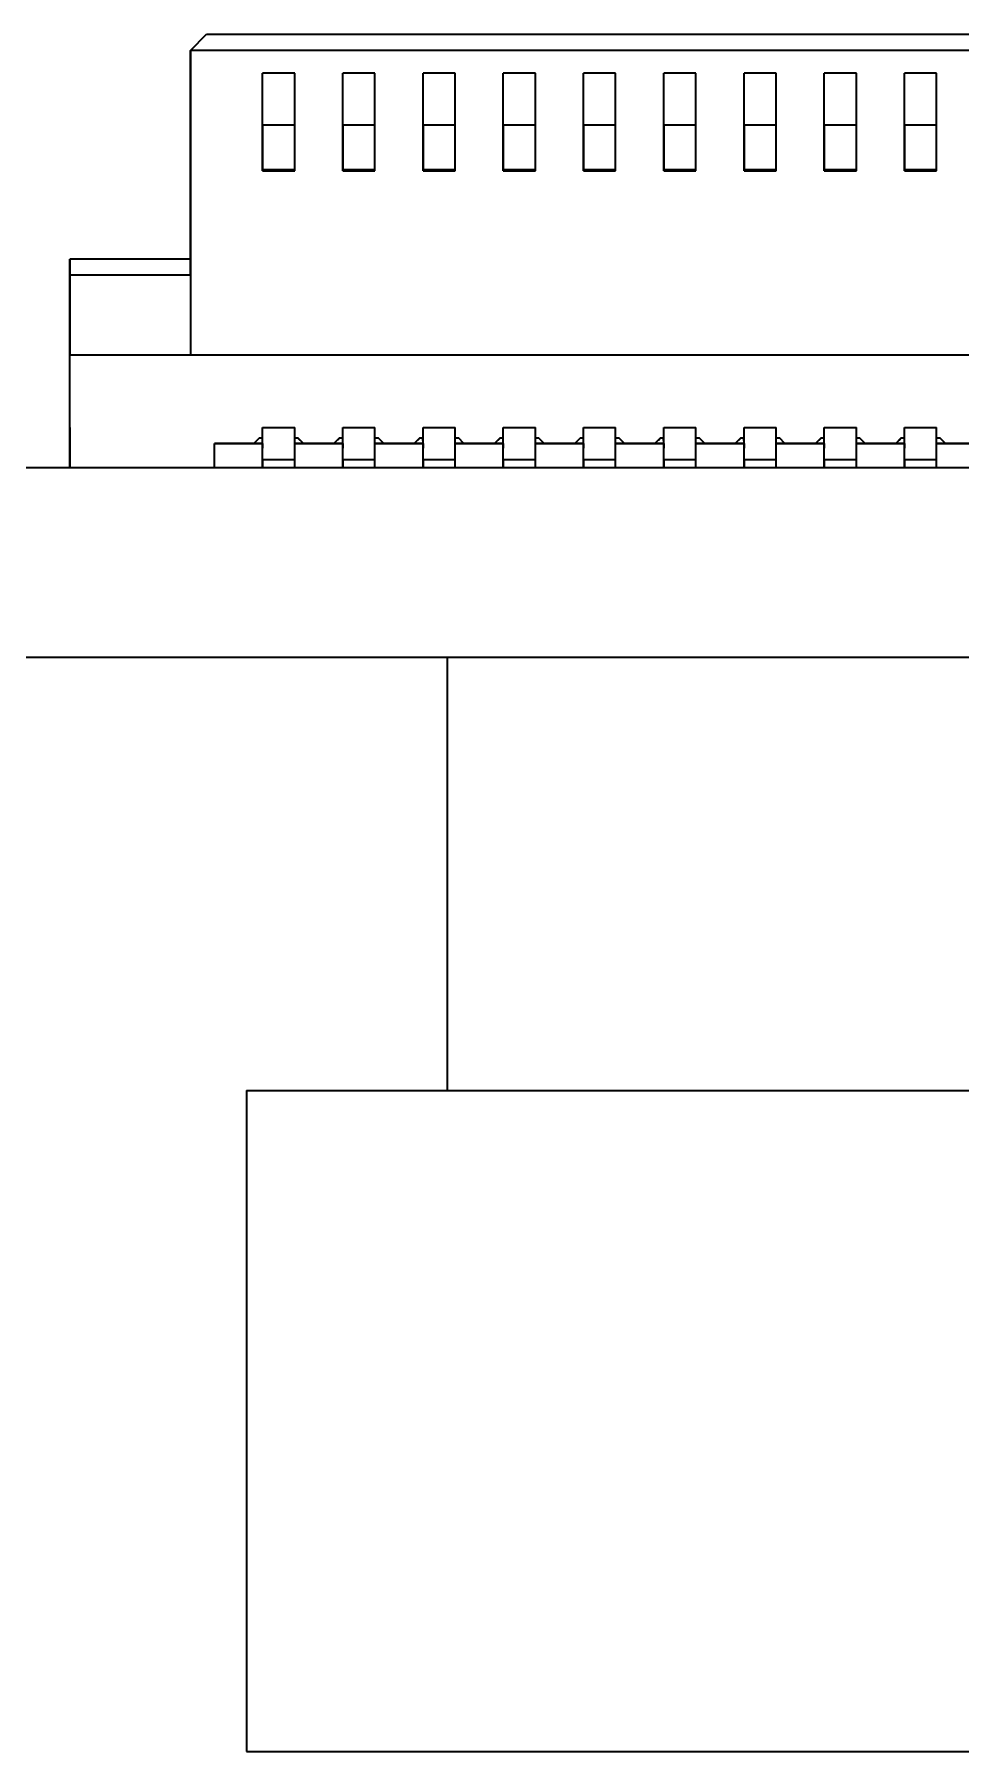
# Model space of a CAD drawing. Extents: x 507 to 804, y 334 to 583.
# Drawn here: x 585.98 to 591.76, y 333.73 to 344.43 of the extents above; entities that cross this region are included whole.
import ezdxf

# ---------------------------------------------------------------- set-up
doc = ezdxf.new("R2010")
doc.units = 0

msp = doc.modelspace()

# ---------------------------------------------------------------- linework, layer by layer
at = {"color": 7, "lineweight": 35, "ltscale": 0.003535}
msp.add_line((586.956, 344.326), (587.056, 344.426), dxfattribs=at)
msp.add_line((586.956, 344.326), (587.056, 344.426), dxfattribs=at)
at = {"color": 7, "lineweight": 35, "ltscale": 0.235001}
msp.add_line((587.056, 344.426), (596.456, 344.426), dxfattribs=at)
msp.add_line((587.056, 344.426), (596.456, 344.426), dxfattribs=at)
at = {"color": 7, "lineweight": 35, "ltscale": 0.0325}
for p, q in [((586.956, 344.326), (586.956, 343.026)), ((586.956, 343.026), (586.956, 344.326)), ((586.956, 344.326), (586.956, 343.026))]:
    msp.add_line(p, q, dxfattribs=at)
at = {"color": 7, "lineweight": 35, "ltscale": 0.0475}
msp.add_line((586.956, 344.326), (586.956, 342.426), dxfattribs=at)
msp.add_line((586.956, 344.326), (586.956, 342.426), dxfattribs=at)
at = {"color": 7, "lineweight": 35, "ltscale": 0.239999}
msp.add_line((596.556, 344.326), (586.956, 344.326), dxfattribs=at)
msp.add_line((596.556, 344.326), (586.956, 344.326), dxfattribs=at)
at = {"color": 7, "lineweight": 35, "ltscale": 0.015179}
for p, q in [((587.406, 343.576), (587.406, 344.183)), ((587.906, 343.576), (587.906, 344.183)), ((588.406, 343.576), (588.406, 344.183)), ((588.906, 343.576), (588.906, 344.183)), ((589.406, 343.576), (589.406, 344.183)), ((589.906, 343.576), (589.906, 344.183)), ((590.406, 343.576), (590.406, 344.183)), ((590.906, 343.576), (590.906, 344.183)), ((591.406, 343.576), (591.406, 344.183))]:
    msp.add_line(p, q, dxfattribs=at)
at = {"color": 7, "lineweight": 35, "ltscale": 0.004999}
for p, q in [((587.606, 344.183), (587.406, 344.183)), ((587.606, 344.183), (587.406, 344.183)), ((588.106, 344.183), (587.906, 344.183)), ((588.106, 344.183), (587.906, 344.183)), ((588.606, 344.183), (588.406, 344.183)), ((588.606, 344.183), (588.406, 344.183)), ((589.106, 344.183), (588.906, 344.183)), ((589.106, 344.183), (588.906, 344.183)), ((589.606, 344.183), (589.406, 344.183)), ((589.606, 344.183), (589.406, 344.183)), ((590.106, 344.183), (589.906, 344.183)), ((590.106, 344.183), (589.906, 344.183)), ((590.606, 344.183), (590.406, 344.183)), ((590.606, 344.183), (590.406, 344.183)), ((591.106, 344.183), (590.906, 344.183)), ((591.106, 344.183), (590.906, 344.183)), ((591.606, 344.183), (591.406, 344.183)), ((591.606, 344.183), (591.406, 344.183)), ((587.406, 343.861), (587.606, 343.861)), ((587.406, 343.861), (587.606, 343.861)), ((587.906, 343.861), (588.106, 343.861)), ((587.906, 343.861), (588.106, 343.861)), ((588.406, 343.861), (588.606, 343.861)), ((588.406, 343.861), (588.606, 343.861)), ((588.906, 343.861), (589.106, 343.861)), ((588.906, 343.861), (589.106, 343.861)), ((589.406, 343.861), (589.606, 343.861)), ((589.406, 343.861), (589.606, 343.861)), ((589.906, 343.861), (590.106, 343.861)), ((589.906, 343.861), (590.106, 343.861)), ((590.406, 343.861), (590.606, 343.861)), ((590.406, 343.861), (590.606, 343.861)), ((590.906, 343.861), (591.106, 343.861)), ((590.906, 343.861), (591.106, 343.861)), ((591.406, 343.861), (591.606, 343.861)), ((591.406, 343.861), (591.606, 343.861)), ((587.406, 343.581), (587.606, 343.581)), ((587.406, 343.581), (587.606, 343.581)), ((587.606, 343.581), (587.406, 343.581)), ((587.906, 343.581), (588.106, 343.581)), ((587.906, 343.581), (588.106, 343.581)), ((588.106, 343.581), (587.906, 343.581)), ((588.406, 343.581), (588.606, 343.581)), ((588.406, 343.581), (588.606, 343.581)), ((588.606, 343.581), (588.406, 343.581)), ((588.906, 343.581), (589.106, 343.581)), ((588.906, 343.581), (589.106, 343.581)), ((589.106, 343.581), (588.906, 343.581)), ((589.406, 343.581), (589.606, 343.581)), ((589.406, 343.581), (589.606, 343.581)), ((589.606, 343.581), (589.406, 343.581)), ((589.906, 343.581), (590.106, 343.581)), ((589.906, 343.581), (590.106, 343.581)), ((590.106, 343.581), (589.906, 343.581)), ((590.406, 343.581), (590.606, 343.581)), ((590.406, 343.581), (590.606, 343.581)), ((590.606, 343.581), (590.406, 343.581)), ((590.906, 343.581), (591.106, 343.581)), ((590.906, 343.581), (591.106, 343.581)), ((591.106, 343.581), (590.906, 343.581)), ((591.606, 343.581), (591.406, 343.581)), ((591.406, 343.581), (591.606, 343.581)), ((591.406, 343.581), (591.606, 343.581)), ((587.406, 343.576), (587.606, 343.576)), ((587.406, 343.576), (587.606, 343.576)), ((587.906, 343.576), (588.106, 343.576)), ((587.906, 343.576), (588.106, 343.576)), ((588.406, 343.576), (588.606, 343.576)), ((588.406, 343.576), (588.606, 343.576)), ((588.906, 343.576), (589.106, 343.576)), ((588.906, 343.576), (589.106, 343.576)), ((589.406, 343.576), (589.606, 343.576)), ((589.406, 343.576), (589.606, 343.576)), ((589.906, 343.576), (590.106, 343.576)), ((589.906, 343.576), (590.106, 343.576)), ((590.406, 343.576), (590.606, 343.576)), ((590.406, 343.576), (590.606, 343.576)), ((590.906, 343.576), (591.106, 343.576)), ((590.906, 343.576), (591.106, 343.576)), ((591.406, 343.576), (591.606, 343.576)), ((591.406, 343.576), (591.606, 343.576)), ((587.406, 341.976), (587.606, 341.976)), ((587.406, 341.976), (587.606, 341.976)), ((587.906, 341.976), (588.106, 341.976)), ((587.906, 341.976), (588.106, 341.976)), ((588.406, 341.976), (588.606, 341.976)), ((588.406, 341.976), (588.606, 341.976)), ((588.906, 341.976), (589.106, 341.976)), ((588.906, 341.976), (589.106, 341.976)), ((589.406, 341.976), (589.606, 341.976)), ((589.406, 341.976), (589.606, 341.976)), ((589.906, 341.976), (590.106, 341.976)), ((589.906, 341.976), (590.106, 341.976)), ((590.406, 341.976), (590.606, 341.976)), ((590.406, 341.976), (590.606, 341.976)), ((590.906, 341.976), (591.106, 341.976)), ((590.906, 341.976), (591.106, 341.976)), ((591.406, 341.976), (591.606, 341.976)), ((591.406, 341.976), (591.606, 341.976)), ((587.406, 341.776), (587.606, 341.776)), ((587.406, 341.776), (587.606, 341.776)), ((587.906, 341.776), (588.106, 341.776)), ((587.906, 341.776), (588.106, 341.776)), ((588.406, 341.776), (588.606, 341.776)), ((588.406, 341.776), (588.606, 341.776)), ((588.906, 341.776), (589.106, 341.776)), ((588.906, 341.776), (589.106, 341.776)), ((589.406, 341.776), (589.606, 341.776)), ((589.406, 341.776), (589.606, 341.776)), ((589.906, 341.776), (590.106, 341.776)), ((589.906, 341.776), (590.106, 341.776)), ((590.406, 341.776), (590.606, 341.776)), ((590.406, 341.776), (590.606, 341.776)), ((590.906, 341.776), (591.106, 341.776)), ((590.906, 341.776), (591.106, 341.776)), ((591.406, 341.776), (591.606, 341.776)), ((591.406, 341.776), (591.606, 341.776))]:
    msp.add_line(p, q, dxfattribs=at)
at = {"color": 7, "lineweight": 35, "ltscale": 0.008055}
for p, q in [((587.406, 343.861), (587.406, 344.183)), ((587.406, 343.861), (587.406, 344.183)), ((587.606, 343.861), (587.606, 344.183)), ((587.606, 343.861), (587.606, 344.183)), ((587.906, 343.861), (587.906, 344.183)), ((587.906, 343.861), (587.906, 344.183)), ((588.106, 343.861), (588.106, 344.183)), ((588.106, 343.861), (588.106, 344.183)), ((588.406, 343.861), (588.406, 344.183)), ((588.406, 343.861), (588.406, 344.183)), ((588.606, 343.861), (588.606, 344.183)), ((588.606, 343.861), (588.606, 344.183)), ((588.906, 343.861), (588.906, 344.183)), ((588.906, 343.861), (588.906, 344.183)), ((589.106, 343.861), (589.106, 344.183)), ((589.106, 343.861), (589.106, 344.183)), ((589.406, 343.861), (589.406, 344.183)), ((589.406, 343.861), (589.406, 344.183)), ((589.606, 343.861), (589.606, 344.183)), ((589.606, 343.861), (589.606, 344.183)), ((589.906, 343.861), (589.906, 344.183)), ((589.906, 343.861), (589.906, 344.183)), ((590.106, 343.861), (590.106, 344.183)), ((590.106, 343.861), (590.106, 344.183)), ((590.406, 343.861), (590.406, 344.183)), ((590.406, 343.861), (590.406, 344.183)), ((590.606, 343.861), (590.606, 344.183)), ((590.606, 343.861), (590.606, 344.183)), ((590.906, 343.861), (590.906, 344.183)), ((590.906, 343.861), (590.906, 344.183)), ((591.106, 343.861), (591.106, 344.183)), ((591.106, 343.861), (591.106, 344.183)), ((591.406, 343.861), (591.406, 344.183)), ((591.406, 343.861), (591.406, 344.183)), ((591.606, 343.861), (591.606, 344.183)), ((591.606, 343.861), (591.606, 344.183))]:
    msp.add_line(p, q, dxfattribs=at)
at = {"color": 7, "lineweight": 35, "ltscale": 0.006986}
for p, q in [((587.406, 343.861), (587.406, 343.581)), ((587.606, 343.581), (587.606, 343.861)), ((587.906, 343.861), (587.906, 343.581)), ((588.106, 343.581), (588.106, 343.861)), ((588.406, 343.861), (588.406, 343.581)), ((588.606, 343.581), (588.606, 343.861)), ((588.906, 343.861), (588.906, 343.581)), ((589.106, 343.581), (589.106, 343.861)), ((589.406, 343.861), (589.406, 343.581)), ((589.606, 343.581), (589.606, 343.861)), ((589.906, 343.861), (589.906, 343.581)), ((590.106, 343.581), (590.106, 343.861)), ((590.406, 343.861), (590.406, 343.581)), ((590.606, 343.581), (590.606, 343.861)), ((590.906, 343.861), (590.906, 343.581)), ((591.106, 343.581), (591.106, 343.861)), ((591.406, 343.861), (591.406, 343.581)), ((591.606, 343.581), (591.606, 343.861))]:
    msp.add_line(p, q, dxfattribs=at)
at = {"color": 7, "lineweight": 35, "ltscale": 0.002122}
for p, q in [((587.406, 343.776), (587.406, 343.861)), ((587.606, 343.776), (587.606, 343.861)), ((587.906, 343.776), (587.906, 343.861)), ((588.106, 343.776), (588.106, 343.861)), ((588.406, 343.776), (588.406, 343.861)), ((588.606, 343.776), (588.606, 343.861)), ((588.906, 343.776), (588.906, 343.861)), ((589.106, 343.776), (589.106, 343.861)), ((589.406, 343.776), (589.406, 343.861)), ((589.606, 343.776), (589.606, 343.861)), ((589.906, 343.776), (589.906, 343.861)), ((590.106, 343.776), (590.106, 343.861)), ((590.406, 343.776), (590.406, 343.861)), ((590.606, 343.776), (590.606, 343.861)), ((590.906, 343.776), (590.906, 343.861)), ((591.106, 343.776), (591.106, 343.861)), ((591.406, 343.776), (591.406, 343.861)), ((591.606, 343.776), (591.606, 343.861))]:
    msp.add_line(p, q, dxfattribs=at)
at = {"color": 7, "lineweight": 35, "ltscale": 0.004864}
for p, q in [((587.406, 343.581), (587.406, 343.776)), ((587.606, 343.581), (587.606, 343.776)), ((587.906, 343.581), (587.906, 343.776)), ((588.106, 343.581), (588.106, 343.776)), ((588.406, 343.581), (588.406, 343.776)), ((588.606, 343.581), (588.606, 343.776)), ((588.906, 343.581), (588.906, 343.776)), ((589.106, 343.581), (589.106, 343.776)), ((589.406, 343.581), (589.406, 343.776)), ((589.606, 343.581), (589.606, 343.776)), ((589.906, 343.581), (589.906, 343.776)), ((590.106, 343.581), (590.106, 343.776)), ((590.406, 343.581), (590.406, 343.776)), ((590.606, 343.581), (590.606, 343.776)), ((590.906, 343.581), (590.906, 343.776)), ((591.106, 343.581), (591.106, 343.776)), ((591.406, 343.581), (591.406, 343.776)), ((591.606, 343.581), (591.606, 343.776))]:
    msp.add_line(p, q, dxfattribs=at)
at = {"color": 7, "lineweight": 35, "ltscale": 0.000137329}
for p, q in [((587.406, 343.576), (587.406, 343.581)), ((587.606, 343.576), (587.606, 343.581)), ((587.906, 343.576), (587.906, 343.581)), ((588.106, 343.576), (588.106, 343.581)), ((588.406, 343.576), (588.406, 343.581)), ((588.606, 343.576), (588.606, 343.581)), ((588.906, 343.576), (588.906, 343.581)), ((589.106, 343.576), (589.106, 343.581)), ((589.406, 343.576), (589.406, 343.581)), ((589.606, 343.576), (589.606, 343.581)), ((589.906, 343.576), (589.906, 343.581)), ((590.106, 343.576), (590.106, 343.581)), ((590.406, 343.576), (590.406, 343.581)), ((590.606, 343.576), (590.606, 343.581)), ((590.906, 343.576), (590.906, 343.581)), ((591.106, 343.576), (591.106, 343.581)), ((591.406, 343.576), (591.406, 343.581)), ((591.606, 343.576), (591.606, 343.581))]:
    msp.add_line(p, q, dxfattribs=at)
at = {"color": 7, "lineweight": 35, "ltscale": 0.000138092}
for p, q in [((587.406, 343.576), (587.406, 343.581)), ((587.606, 343.576), (587.606, 343.581)), ((587.906, 343.576), (587.906, 343.581)), ((588.106, 343.576), (588.106, 343.581)), ((588.406, 343.576), (588.406, 343.581)), ((588.606, 343.576), (588.606, 343.581)), ((588.906, 343.576), (588.906, 343.581)), ((589.106, 343.576), (589.106, 343.581)), ((589.406, 343.576), (589.406, 343.581)), ((589.606, 343.576), (589.606, 343.581)), ((589.906, 343.576), (589.906, 343.581)), ((590.106, 343.576), (590.106, 343.581)), ((590.406, 343.576), (590.406, 343.581)), ((590.606, 343.576), (590.606, 343.581)), ((590.906, 343.576), (590.906, 343.581)), ((591.106, 343.576), (591.106, 343.581)), ((591.406, 343.576), (591.406, 343.581)), ((591.606, 343.576), (591.606, 343.581))]:
    msp.add_line(p, q, dxfattribs=at)
at = {"color": 7, "lineweight": 35, "ltscale": 0.01875}
for p, q in [((586.956, 343.026), (586.206, 343.026)), ((586.956, 343.026), (586.206, 343.026)), ((586.956, 342.926), (586.206, 342.926)), ((586.956, 342.926), (586.206, 342.926))]:
    msp.add_line(p, q, dxfattribs=at)
at = {"color": 7, "lineweight": 35, "ltscale": 0.0025}
for p, q in [((586.206, 342.926), (586.206, 343.026)), ((586.206, 342.926), (586.206, 343.026)), ((586.206, 343.026), (586.206, 342.926)), ((586.956, 342.926), (586.956, 343.026))]:
    msp.add_line(p, q, dxfattribs=at)
at = {"color": 7, "lineweight": 35, "ltscale": 0.0125}
for p, q in [((586.206, 342.426), (586.206, 342.926)), ((586.206, 342.426), (586.206, 342.926)), ((586.206, 342.926), (586.206, 342.426)), ((586.956, 342.926), (586.956, 342.426))]:
    msp.add_line(p, q, dxfattribs=at)
at = {"color": 7, "lineweight": 35, "ltscale": 0.277499}
msp.add_line((597.306, 342.426), (586.206, 342.426), dxfattribs=at)
msp.add_line((597.306, 342.426), (586.206, 342.426), dxfattribs=at)
at = {"color": 7, "lineweight": 35, "ltscale": 0.0175}
msp.add_line((586.206, 341.726), (586.206, 342.426), dxfattribs=at)
msp.add_line((586.206, 341.726), (586.206, 342.426), dxfattribs=at)
msp.add_line((586.206, 341.726), (586.206, 342.426), dxfattribs=at)
at = {"color": 7, "lineweight": 35, "ltscale": 0.00625}
for p, q in [((586.206, 341.726), (586.206, 341.976)), ((586.206, 341.976), (586.206, 341.726))]:
    msp.add_line(p, q, dxfattribs=at)
at = {"color": 7, "lineweight": 35, "ltscale": 0.001625}
for p, q in [((587.406, 341.911), (587.406, 341.976)), ((587.906, 341.911), (587.906, 341.976)), ((588.406, 341.911), (588.406, 341.976)), ((588.906, 341.911), (588.906, 341.976)), ((589.406, 341.911), (589.406, 341.976)), ((589.906, 341.911), (589.906, 341.976)), ((590.406, 341.911), (590.406, 341.976)), ((590.906, 341.911), (590.906, 341.976)), ((591.406, 341.911), (591.406, 341.976))]:
    msp.add_line(p, q, dxfattribs=at)
at = {"color": 7, "lineweight": 35, "ltscale": 0.005}
for p, q in [((587.406, 341.776), (587.406, 341.976)), ((587.406, 341.776), (587.406, 341.976)), ((587.606, 341.776), (587.606, 341.976)), ((587.606, 341.776), (587.606, 341.976)), ((587.906, 341.776), (587.906, 341.976)), ((587.906, 341.776), (587.906, 341.976)), ((588.106, 341.776), (588.106, 341.976)), ((588.106, 341.776), (588.106, 341.976)), ((588.406, 341.776), (588.406, 341.976)), ((588.406, 341.776), (588.406, 341.976)), ((588.606, 341.776), (588.606, 341.976)), ((588.606, 341.776), (588.606, 341.976)), ((588.906, 341.776), (588.906, 341.976)), ((588.906, 341.776), (588.906, 341.976)), ((589.106, 341.776), (589.106, 341.976)), ((589.106, 341.776), (589.106, 341.976)), ((589.406, 341.776), (589.406, 341.976)), ((589.406, 341.776), (589.406, 341.976)), ((589.606, 341.776), (589.606, 341.976)), ((589.606, 341.776), (589.606, 341.976)), ((589.906, 341.776), (589.906, 341.976)), ((589.906, 341.776), (589.906, 341.976)), ((590.106, 341.776), (590.106, 341.976)), ((590.106, 341.776), (590.106, 341.976)), ((590.406, 341.776), (590.406, 341.976)), ((590.406, 341.776), (590.406, 341.976)), ((590.606, 341.776), (590.606, 341.976)), ((590.606, 341.776), (590.606, 341.976)), ((590.906, 341.776), (590.906, 341.976)), ((590.906, 341.776), (590.906, 341.976)), ((591.106, 341.776), (591.106, 341.976)), ((591.106, 341.776), (591.106, 341.976)), ((591.406, 341.776), (591.406, 341.976)), ((591.406, 341.776), (591.406, 341.976)), ((591.606, 341.776), (591.606, 341.976)), ((591.606, 341.776), (591.606, 341.976))]:
    msp.add_line(p, q, dxfattribs=at)
at = {"color": 7, "lineweight": 35, "ltscale": 0.00375}
msp.add_line((587.106, 341.726), (587.106, 341.876), dxfattribs=at)
msp.add_line((587.106, 341.726), (587.106, 341.876), dxfattribs=at)
at = {"color": 7, "lineweight": 35, "ltscale": 0.006125}
for p, q in [((587.106, 341.876), (587.351, 341.876)), ((587.106, 341.876), (587.351, 341.876)), ((587.351, 341.876), (587.106, 341.876))]:
    msp.add_line(p, q, dxfattribs=at)
at = {"color": 7, "lineweight": 35, "ltscale": 0.002501}
for p, q in [((587.206, 341.876), (587.106, 341.876)), ((587.106, 341.876), (587.206, 341.876))]:
    msp.add_line(p, q, dxfattribs=at)
at = {"color": 7, "lineweight": 35, "ltscale": 0.001238}
for p, q in [((587.386, 341.911), (587.351, 341.876)), ((587.386, 341.911), (587.351, 341.876)), ((587.386, 341.911), (587.351, 341.876)), ((587.661, 341.876), (587.626, 341.911)), ((587.661, 341.876), (587.626, 341.911)), ((587.626, 341.911), (587.661, 341.876)), ((587.886, 341.911), (587.851, 341.876)), ((587.886, 341.911), (587.851, 341.876)), ((587.886, 341.911), (587.851, 341.876)), ((588.161, 341.876), (588.126, 341.911)), ((588.161, 341.876), (588.126, 341.911)), ((588.161, 341.876), (588.126, 341.911)), ((588.386, 341.911), (588.351, 341.876)), ((588.386, 341.911), (588.351, 341.876)), ((588.351, 341.876), (588.386, 341.911)), ((588.661, 341.876), (588.626, 341.911)), ((588.661, 341.876), (588.626, 341.911)), ((588.661, 341.876), (588.626, 341.911)), ((588.886, 341.911), (588.851, 341.876)), ((588.851, 341.876), (588.886, 341.911)), ((588.886, 341.911), (588.851, 341.876)), ((589.161, 341.876), (589.126, 341.911)), ((589.161, 341.876), (589.126, 341.911)), ((589.161, 341.876), (589.126, 341.911)), ((589.386, 341.911), (589.351, 341.876)), ((589.351, 341.876), (589.386, 341.911)), ((589.386, 341.911), (589.351, 341.876)), ((589.661, 341.876), (589.626, 341.911)), ((589.661, 341.876), (589.626, 341.911)), ((589.661, 341.876), (589.626, 341.911)), ((589.886, 341.911), (589.851, 341.876)), ((589.851, 341.876), (589.886, 341.911)), ((589.886, 341.911), (589.851, 341.876)), ((590.161, 341.876), (590.126, 341.911)), ((590.161, 341.876), (590.126, 341.911)), ((590.161, 341.876), (590.126, 341.911)), ((590.386, 341.911), (590.351, 341.876)), ((590.351, 341.876), (590.386, 341.911)), ((590.386, 341.911), (590.351, 341.876)), ((590.661, 341.876), (590.626, 341.911)), ((590.661, 341.876), (590.626, 341.911)), ((590.661, 341.876), (590.626, 341.911)), ((590.886, 341.911), (590.851, 341.876)), ((590.851, 341.876), (590.886, 341.911)), ((590.886, 341.911), (590.851, 341.876)), ((591.161, 341.876), (591.126, 341.911)), ((591.161, 341.876), (591.126, 341.911)), ((591.161, 341.876), (591.126, 341.911)), ((591.386, 341.911), (591.351, 341.876)), ((591.351, 341.876), (591.386, 341.911)), ((591.386, 341.911), (591.351, 341.876)), ((591.661, 341.876), (591.626, 341.911)), ((591.661, 341.876), (591.626, 341.911)), ((591.661, 341.876), (591.626, 341.911))]:
    msp.add_line(p, q, dxfattribs=at)
at = {"color": 7, "lineweight": 35, "ltscale": 0.001376}
for p, q in [((587.351, 341.876), (587.406, 341.876)), ((587.351, 341.876), (587.406, 341.876)), ((587.406, 341.876), (587.351, 341.876)), ((587.606, 341.876), (587.661, 341.876)), ((587.606, 341.876), (587.661, 341.876)), ((587.661, 341.876), (587.606, 341.876)), ((587.851, 341.876), (587.906, 341.876)), ((587.851, 341.876), (587.906, 341.876)), ((587.906, 341.876), (587.851, 341.876)), ((588.106, 341.876), (588.161, 341.876)), ((588.106, 341.876), (588.161, 341.876)), ((588.161, 341.876), (588.106, 341.876)), ((588.351, 341.876), (588.406, 341.876)), ((588.351, 341.876), (588.406, 341.876)), ((588.406, 341.876), (588.351, 341.876)), ((588.606, 341.876), (588.661, 341.876)), ((588.606, 341.876), (588.661, 341.876)), ((588.661, 341.876), (588.606, 341.876)), ((588.851, 341.876), (588.906, 341.876)), ((588.906, 341.876), (588.851, 341.876)), ((588.851, 341.876), (588.906, 341.876)), ((589.106, 341.876), (589.161, 341.876)), ((589.161, 341.876), (589.106, 341.876)), ((589.106, 341.876), (589.161, 341.876)), ((589.351, 341.876), (589.406, 341.876)), ((589.406, 341.876), (589.351, 341.876)), ((589.351, 341.876), (589.406, 341.876)), ((589.606, 341.876), (589.661, 341.876)), ((589.661, 341.876), (589.606, 341.876)), ((589.606, 341.876), (589.661, 341.876)), ((589.851, 341.876), (589.906, 341.876)), ((589.906, 341.876), (589.851, 341.876)), ((589.851, 341.876), (589.906, 341.876)), ((590.106, 341.876), (590.161, 341.876)), ((590.161, 341.876), (590.106, 341.876)), ((590.106, 341.876), (590.161, 341.876)), ((590.351, 341.876), (590.406, 341.876)), ((590.406, 341.876), (590.351, 341.876)), ((590.351, 341.876), (590.406, 341.876)), ((590.606, 341.876), (590.661, 341.876)), ((590.661, 341.876), (590.606, 341.876)), ((590.606, 341.876), (590.661, 341.876)), ((590.851, 341.876), (590.906, 341.876)), ((590.906, 341.876), (590.851, 341.876)), ((590.851, 341.876), (590.906, 341.876)), ((591.106, 341.876), (591.161, 341.876)), ((591.161, 341.876), (591.106, 341.876)), ((591.106, 341.876), (591.161, 341.876)), ((591.351, 341.876), (591.406, 341.876)), ((591.406, 341.876), (591.351, 341.876)), ((591.351, 341.876), (591.406, 341.876)), ((591.606, 341.876), (591.661, 341.876)), ((591.661, 341.876), (591.606, 341.876)), ((591.606, 341.876), (591.661, 341.876))]:
    msp.add_line(p, q, dxfattribs=at)
at = {"color": 7, "lineweight": 35, "ltscale": 0.000366846}
for p, q in [((587.375, 341.9), (587.386, 341.911)), ((587.875, 341.9), (587.886, 341.911))]:
    msp.add_line(p, q, dxfattribs=at)
at = {"color": 7, "lineweight": 35, "ltscale": 0.000500488}
for p, q in [((587.386, 341.911), (587.406, 341.911)), ((587.386, 341.911), (587.406, 341.911)), ((587.386, 341.911), (587.406, 341.911)), ((587.606, 341.911), (587.626, 341.911)), ((587.606, 341.911), (587.626, 341.911)), ((587.606, 341.911), (587.626, 341.911)), ((587.886, 341.911), (587.906, 341.911)), ((587.886, 341.911), (587.906, 341.911)), ((587.886, 341.911), (587.906, 341.911)), ((588.106, 341.911), (588.126, 341.911)), ((588.106, 341.911), (588.126, 341.911)), ((588.106, 341.911), (588.126, 341.911)), ((588.386, 341.911), (588.406, 341.911)), ((588.386, 341.911), (588.406, 341.911)), ((588.386, 341.911), (588.406, 341.911)), ((588.606, 341.911), (588.626, 341.911)), ((588.606, 341.911), (588.626, 341.911)), ((588.606, 341.911), (588.626, 341.911)), ((588.886, 341.911), (588.906, 341.911)), ((588.886, 341.911), (588.906, 341.911)), ((588.886, 341.911), (588.906, 341.911)), ((589.106, 341.911), (589.126, 341.911)), ((589.106, 341.911), (589.126, 341.911)), ((589.106, 341.911), (589.126, 341.911)), ((589.386, 341.911), (589.406, 341.911)), ((589.386, 341.911), (589.406, 341.911)), ((589.386, 341.911), (589.406, 341.911)), ((589.606, 341.911), (589.626, 341.911)), ((589.606, 341.911), (589.626, 341.911)), ((589.606, 341.911), (589.626, 341.911)), ((589.886, 341.911), (589.906, 341.911)), ((589.886, 341.911), (589.906, 341.911)), ((589.886, 341.911), (589.906, 341.911)), ((590.106, 341.911), (590.126, 341.911)), ((590.106, 341.911), (590.126, 341.911)), ((590.106, 341.911), (590.126, 341.911)), ((590.386, 341.911), (590.406, 341.911)), ((590.386, 341.911), (590.406, 341.911)), ((590.386, 341.911), (590.406, 341.911)), ((590.606, 341.911), (590.626, 341.911)), ((590.606, 341.911), (590.626, 341.911)), ((590.606, 341.911), (590.626, 341.911)), ((590.886, 341.911), (590.906, 341.911)), ((590.886, 341.911), (590.906, 341.911)), ((590.886, 341.911), (590.906, 341.911)), ((591.106, 341.911), (591.126, 341.911)), ((591.106, 341.911), (591.126, 341.911)), ((591.106, 341.911), (591.126, 341.911)), ((591.386, 341.911), (591.406, 341.911)), ((591.386, 341.911), (591.406, 341.911)), ((591.386, 341.911), (591.406, 341.911)), ((591.606, 341.911), (591.626, 341.911)), ((591.606, 341.911), (591.626, 341.911)), ((591.606, 341.911), (591.626, 341.911))]:
    msp.add_line(p, q, dxfattribs=at)
at = {"color": 7, "lineweight": 35, "ltscale": 0.000875092}
for p, q in [((587.406, 341.876), (587.406, 341.911)), ((587.906, 341.876), (587.906, 341.911))]:
    msp.add_line(p, q, dxfattribs=at)
at = {"color": 7, "lineweight": 35, "ltscale": 0.000712585}
for p, q in [((587.406, 341.876), (587.406, 341.847)), ((587.406, 341.847), (587.406, 341.876)), ((587.906, 341.876), (587.906, 341.847)), ((587.906, 341.847), (587.906, 341.876)), ((588.406, 341.876), (588.406, 341.847)), ((588.406, 341.847), (588.406, 341.876)), ((588.906, 341.876), (588.906, 341.847)), ((588.906, 341.847), (588.906, 341.876)), ((589.406, 341.847), (589.406, 341.876)), ((589.406, 341.876), (589.406, 341.847)), ((589.906, 341.847), (589.906, 341.876)), ((589.906, 341.876), (589.906, 341.847)), ((590.406, 341.847), (590.406, 341.876)), ((590.406, 341.876), (590.406, 341.847)), ((590.906, 341.847), (590.906, 341.876)), ((590.906, 341.876), (590.906, 341.847)), ((591.406, 341.876), (591.406, 341.847)), ((591.406, 341.847), (591.406, 341.876))]:
    msp.add_line(p, q, dxfattribs=at)
at = {"color": 7, "lineweight": 35, "ltscale": 0.002502}
for p, q in [((587.406, 341.776), (587.406, 341.876)), ((587.906, 341.776), (587.906, 341.876))]:
    msp.add_line(p, q, dxfattribs=at)
at = {"color": 7, "lineweight": 35, "ltscale": 0.000875177}
for p, q in [((587.606, 341.876), (587.606, 341.911)), ((588.406, 341.876), (588.405, 341.911)), ((588.906, 341.876), (588.905, 341.911)), ((589.406, 341.876), (589.405, 341.911)), ((589.906, 341.876), (589.905, 341.911)), ((590.406, 341.876), (590.405, 341.911)), ((590.906, 341.876), (590.905, 341.911)), ((591.406, 341.876), (591.405, 341.911))]:
    msp.add_line(p, q, dxfattribs=at)
at = {"color": 7, "lineweight": 35, "ltscale": 0.001272}
msp.add_line((587.661, 341.876), (587.624, 341.911), dxfattribs=at)
at = {"color": 7, "lineweight": 35, "ltscale": 0.004749}
for p, q in [((587.661, 341.876), (587.851, 341.876)), ((587.661, 341.876), (587.851, 341.876)), ((587.851, 341.876), (587.661, 341.876)), ((588.161, 341.876), (588.351, 341.876)), ((588.161, 341.876), (588.351, 341.876)), ((588.351, 341.876), (588.161, 341.876)), ((588.661, 341.876), (588.851, 341.876)), ((588.661, 341.876), (588.851, 341.876)), ((588.851, 341.876), (588.661, 341.876)), ((589.161, 341.876), (589.351, 341.876)), ((589.161, 341.876), (589.351, 341.876)), ((589.351, 341.876), (589.161, 341.876)), ((589.661, 341.876), (589.851, 341.876)), ((589.661, 341.876), (589.851, 341.876)), ((589.851, 341.876), (589.661, 341.876)), ((590.161, 341.876), (590.351, 341.876)), ((590.161, 341.876), (590.351, 341.876)), ((590.351, 341.876), (590.161, 341.876)), ((590.661, 341.876), (590.851, 341.876)), ((590.661, 341.876), (590.851, 341.876)), ((590.851, 341.876), (590.661, 341.876)), ((591.161, 341.876), (591.351, 341.876)), ((591.161, 341.876), (591.351, 341.876)), ((591.351, 341.876), (591.161, 341.876)), ((591.661, 341.876), (591.851, 341.876)), ((591.661, 341.876), (591.851, 341.876)), ((591.851, 341.876), (591.661, 341.876))]:
    msp.add_line(p, q, dxfattribs=at)
at = {"color": 7, "lineweight": 35, "ltscale": 0.001271}
for p, q in [((588.388, 341.911), (588.351, 341.876)), ((588.888, 341.911), (588.851, 341.876)), ((589.388, 341.911), (589.351, 341.876)), ((589.888, 341.911), (589.851, 341.876)), ((590.388, 341.911), (590.351, 341.876)), ((590.888, 341.911), (590.851, 341.876)), ((591.388, 341.911), (591.351, 341.876))]:
    msp.add_line(p, q, dxfattribs=at)
at = {"color": 7, "lineweight": 35, "ltscale": 0.002503}
for p, q in [((588.406, 341.776), (588.406, 341.876)), ((588.906, 341.776), (588.906, 341.876)), ((589.406, 341.776), (589.406, 341.876)), ((589.906, 341.776), (589.906, 341.876)), ((590.406, 341.776), (590.406, 341.876)), ((590.906, 341.776), (590.906, 341.876)), ((591.406, 341.776), (591.406, 341.876))]:
    msp.add_line(p, q, dxfattribs=at)
at = {"color": 7, "lineweight": 35, "ltscale": 0.000476361}
for p, q in [((588.872, 341.897), (588.886, 341.911)), ((589.372, 341.897), (589.386, 341.911)), ((589.872, 341.897), (589.886, 341.911)), ((590.372, 341.897), (590.386, 341.911)), ((590.872, 341.897), (590.886, 341.911)), ((591.372, 341.897), (591.386, 341.911))]:
    msp.add_line(p, q, dxfattribs=at)
at = {"color": 7, "lineweight": 35, "ltscale": 0.003037}
for p, q in [((587.406, 341.726), (587.406, 341.847)), ((587.406, 341.726), (587.406, 341.847)), ((587.906, 341.726), (587.906, 341.847)), ((587.906, 341.726), (587.906, 341.847)), ((588.406, 341.726), (588.406, 341.847)), ((588.406, 341.726), (588.406, 341.847)), ((588.906, 341.726), (588.906, 341.847)), ((588.906, 341.726), (588.906, 341.847)), ((589.406, 341.726), (589.406, 341.847)), ((589.406, 341.726), (589.406, 341.847)), ((589.906, 341.726), (589.906, 341.847)), ((589.906, 341.726), (589.906, 341.847)), ((590.406, 341.726), (590.406, 341.847)), ((590.406, 341.726), (590.406, 341.847)), ((590.906, 341.726), (590.906, 341.847)), ((590.906, 341.726), (590.906, 341.847)), ((591.406, 341.726), (591.406, 341.847)), ((591.406, 341.726), (591.406, 341.847))]:
    msp.add_line(p, q, dxfattribs=at)
at = {"color": 7, "lineweight": 35, "ltscale": 0.00125}
for p, q in [((587.406, 341.776), (587.406, 341.726)), ((587.406, 341.726), (587.406, 341.776)), ((587.406, 341.776), (587.406, 341.726)), ((587.606, 341.726), (587.606, 341.776)), ((587.606, 341.726), (587.606, 341.776)), ((587.906, 341.776), (587.906, 341.726)), ((587.906, 341.726), (587.906, 341.776)), ((587.906, 341.776), (587.906, 341.726)), ((588.106, 341.726), (588.106, 341.776)), ((588.106, 341.726), (588.106, 341.776)), ((588.406, 341.776), (588.406, 341.726)), ((588.406, 341.726), (588.406, 341.776)), ((588.406, 341.776), (588.406, 341.726)), ((588.606, 341.726), (588.606, 341.776)), ((588.606, 341.726), (588.606, 341.776)), ((588.906, 341.726), (588.906, 341.776)), ((588.906, 341.776), (588.906, 341.726)), ((588.906, 341.776), (588.906, 341.726)), ((589.106, 341.726), (589.106, 341.776)), ((589.106, 341.726), (589.106, 341.776)), ((589.406, 341.776), (589.406, 341.726)), ((589.406, 341.776), (589.406, 341.726)), ((589.406, 341.726), (589.406, 341.776)), ((589.606, 341.726), (589.606, 341.776)), ((589.606, 341.726), (589.606, 341.776)), ((589.906, 341.776), (589.906, 341.726)), ((589.906, 341.776), (589.906, 341.726)), ((589.906, 341.726), (589.906, 341.776)), ((590.106, 341.726), (590.106, 341.776)), ((590.106, 341.726), (590.106, 341.776)), ((590.406, 341.776), (590.406, 341.726)), ((590.406, 341.776), (590.406, 341.726)), ((590.406, 341.726), (590.406, 341.776)), ((590.606, 341.726), (590.606, 341.776)), ((590.606, 341.726), (590.606, 341.776)), ((590.906, 341.776), (590.906, 341.726)), ((590.906, 341.776), (590.906, 341.726)), ((590.906, 341.726), (590.906, 341.776)), ((591.106, 341.726), (591.106, 341.776)), ((591.106, 341.726), (591.106, 341.776)), ((591.406, 341.776), (591.406, 341.726)), ((591.406, 341.726), (591.406, 341.776)), ((591.406, 341.776), (591.406, 341.726)), ((591.606, 341.726), (591.606, 341.776)), ((591.606, 341.726), (591.606, 341.776))]:
    msp.add_line(p, q, dxfattribs=at)
at = {"color": 7, "lineweight": 35}
for p, q in [((585.256, 341.726), (606.256, 341.726)), ((585.256, 340.546), (606.256, 340.546))]:
    msp.add_line(p, q, dxfattribs=at)
at = {"color": 7, "lineweight": 35, "ltscale": 0.0675}
msp.add_line((588.556, 340.546), (588.556, 337.846), dxfattribs=at)
at = {"color": 7, "lineweight": 35, "ltscale": 0.103001}
msp.add_line((587.306, 337.846), (587.306, 333.726), dxfattribs=at)
at = {"color": 7, "lineweight": 35, "ltscale": 0.4625}
for p, q in [((587.306, 337.846), (605.806, 337.846)), ((587.306, 333.726), (605.806, 333.726))]:
    msp.add_line(p, q, dxfattribs=at)

doc.saveas('drawing.dxf')
